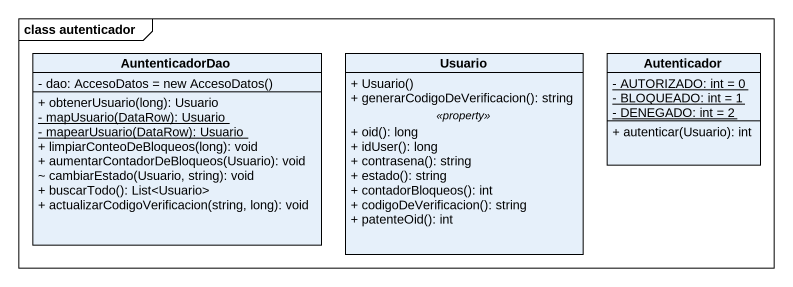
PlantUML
@startuml
mainframe class autenticador
hide circle
hide empty members
skinparam classAttributeIconSize 0
class AuntenticadorDao {
  {field} - dao: AccesoDatos = new AccesoDatos()
  + obtenerUsuario(long): Usuario
  {static} - mapUsuario(DataRow): Usuario
  {static} - mapearUsuario(DataRow): Usuario
  + limpiarConteoDeBloqueos(long): void
  + aumentarContadorDeBloqueos(Usuario): void
  ~ cambiarEstado(Usuario, string): void
  + buscarTodo(): List<Usuario>
  + actualizarCodigoVerificacion(string, long): void
}
class Usuario {
  + Usuario()
  + generarCodigoDeVerificacion(): string
  .. <<property>> ..
  + oid(): long
  + idUser(): long
  + contrasena(): string
  + estado(): string
  + contadorBloqueos(): int
  + codigoDeVerificacion(): string
  + patenteOid(): int
}
class Autenticador {
  {static} - AUTORIZADO: int = 0
  {static} - BLOQUEADO: int = 1
  {static} - DENEGADO: int = 2
  + autenticar(Usuario): int
}
@enduml
